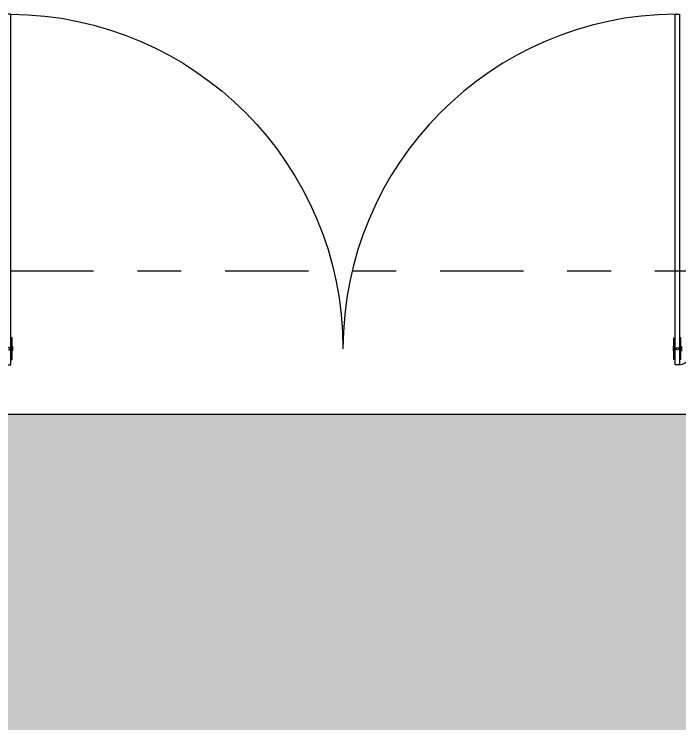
# Model space of a CAD drawing. Header units: millimetres. Extents: x 1999 to 2304, y 1614 to 1800.
# Drawn here: x 2213.602 to 2215.121, y 1623.823 to 1625.442 of the extents above; entities that cross this region are included whole.
import ezdxf

# ---------------------------------------------------------------- set-up
doc = ezdxf.new("R2010")
doc.units = ezdxf.units.MM
doc.header["$LTSCALE"] = 0.03
doc.linetypes.add('DASHDOT', pattern=[25.4, 12.7, -6.35, 0, -6.35])
doc.linetypes.add('HIDDEN', pattern=[9.525, 6.35, -3.175])
for name, color, linetype in [('Esquadrias', 3, 'Continuous'), ('PL250', 250, 'Continuous'), ('PL251', 251, 'Continuous'), ('Projeção', 250, 'HIDDEN')]:
    doc.layers.add(name, color=color, linetype=linetype)

# ---------------------------------------------------------------- blocks, each defined once
blk = doc.blocks.new('porta de vidro.80.01')
at = {"layer": 'Esquadrias', "color": 6}
for p, q in [((-0.0449, -0.025), (-0.0449, 0.025)), ((-0.0449, 0.025), (-0.0419, 0.025)), ((-0.0289, 0.025), (-0.0319, 0.025)), ((-0.0289, -0.025), (-0.0289, 0.025)), ((-0.0419, -0.025), (-0.0449, -0.025)), ((-0.0289, -0.025), (-0.0319, -0.025))]:
    blk.add_line(p, q, dxfattribs=at)
at = {"layer": 'Esquadrias'}
blk.add_lwpolyline([(-0.0318, 0.7632), (-0.0319, -0.0368), (-0.0419, -0.0368), (-0.0418, 0.7632)], close=True, dxfattribs=at)
at = {"layer": 'Esquadrias', "color": 6}
for points in [[(-0.0462, -0.0048), (-0.0449, -0.0048), (-0.0449, 0.0048), (-0.0462, 0.0048)], [(-0.0277, -0.0048), (-0.0289, -0.0048), (-0.0289, 0.0048), (-0.0277, 0.0048)]]:
    blk.add_lwpolyline(points, close=True, dxfattribs=at)
blk.add_circle((-0.0368, 0), 0.00294, dxfattribs=at)
at = {"layer": 'Esquadrias', "color": 250}
for centre, radius, start, end in [((-0.0367, 0), 0.7633, 90.3775, 179.9991), ((-0.0375, 0.0004), 0.0375, 278.5833, 359.4644)]:
    blk.add_arc(centre, radius, start, end, dxfattribs=at)

msp = doc.modelspace()

# ---------------------------------------------------------------- hatches: boundary and pattern name
at = {"layer": 'PL251', "ltscale": 100}
h = msp.add_hatch(dxfattribs=at)
h.set_pattern_fill('AR-HBONE', color=256, scale=0.001)
h.set_pattern_definition([(45, (174.66916, -0.95251), (1e-17, 0.143684098), [0.3048, -0.1016]), (135, (174.741, -0.88066), (1e-17, 0.143684098), [0.3048, -0.1016])])
h.paths.add_polyline_path([(2221.2853, 1624.5289), (2220.5463, 1624.5289), (2218.1793, 1624.5289), (2215.6023, 1624.5289), (2213.1023, 1624.5289), (2213.1023, 1624.4289), (2210.8418, 1624.4289), (2210.8418, 1624.5289), (2208.0418, 1624.5289), (2207.8093, 1624.5289), (2207.8093, 1624.4289), (2207.8093, 1623.8289), (2211.0673, 1623.8289), (2211.8673, 1623.4289), (2220.2143, 1623.4289), (2220.2143, 1621.5319), (2221.3143, 1621.5319), (2221.3143, 1622.4999), (2221.2853, 1622.4999)])
h.paths.add_polyline_path([(2220.8393, 1621.5319), (2220.2143, 1621.5319), (2220.2143, 1620.7109, 0.251125), (2220.8393, 1619.545)])
h.paths.add_polyline_path([(2221.6143, 1620.7319), (2221.2643, 1620.7319), (2221.2643, 1621.0819), (2221.3143, 1621.0819), (2221.3143, 1621.5319), (2220.8393, 1621.5319), (2220.8393, 1619.545, 0.147722), (2221.6143, 1619.3109)])
h.paths.add_polyline_path([(2211.0673, 1623.8289), (2208.5408, 1623.8289), (2208.5393, 1623.6203), (2209.2093, 1623.4289), (2211.0673, 1623.4289)], flags=17)
h.paths.add_polyline_path([(2211.0673, 1623.8289), (2211.0673, 1623.4289), (2211.8673, 1623.4289)], flags=17)
h.paths.add_polyline_path([(2209.2093, 1623.4289), (2208.5393, 1623.6203), (2208.5187, 1620.7109), (2209.2093, 1620.7109)])
h.paths.add_polyline_path([(2208.5393, 1623.6203), (2207.8093, 1623.8289), (2207.8093, 1622.2499), (2207.8093, 1620.7109), (2208.5187, 1620.7109)])
h.paths.add_polyline_path([(2208.5408, 1623.8289), (2207.8093, 1623.8289), (2208.5393, 1623.6203)], flags=17)
h.paths.add_polyline_path([(2208.5187, 1620.7109), (2207.8093, 1620.7109), (2207.8093, 1619.3109, 0.131823), (2208.5101, 1619.4989)])
h.paths.add_polyline_path([(2209.2093, 1620.7109), (2208.5187, 1620.7109), (2208.5101, 1619.4989, 0.26777)])

# ---------------------------------------------------------------- linework, layer by layer
at = {"layer": 'PL250'}
msp.add_line((2215.6023, 1624.5289), (2213.1023, 1624.5289), dxfattribs=at)
at = {"layer": 'Projeção', "linetype": 'DASHDOT', "ltscale": 0.5}
msp.add_line((2213.1023, 1624.8569), (2215.6023, 1624.8569), dxfattribs=at)

# ---------------------------------------------------------------- block references
at = {"layer": 'Esquadrias', "xscale": -1}
msp.add_blockref('porta de vidro.80.01', (2213.5523, 1624.6789), dxfattribs=at)
at = {"layer": 'Esquadrias'}
msp.add_blockref('porta de vidro.80.01', (2215.1523, 1624.6789), dxfattribs=at)

doc.saveas('drawing.dxf')
